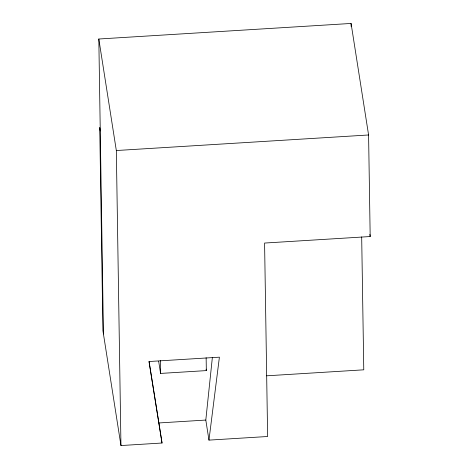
<?xml version="1.0" encoding="UTF-8"?>
<svg xmlns="http://www.w3.org/2000/svg" width="469" height="469" viewBox="0 0 469 469"><rect width="100%" height="100%" fill="white"/><g stroke="black" fill="none" stroke-linecap="round" stroke-linejoin="round"><path stroke-width="0.7" d="M103.45 334.022L98.818 39.009L351.076 23.45L368.587 134.978L370.182 236.54L264.586 243.053L267.629 436.504L208.963 440.121L205.809 420.066L212.375 357.396M208.963 440.121L219.404 357.179L149.007 361.523L162.028 443.017L120.961 445.55L102.922 330.68L99.733 127.556L100.26 130.898M98.818 39.009L116.33 150.531L368.587 134.978M158.663 361.241L160.58 373.424L206.337 370.598L206.131 357.706M266.627 375.81L363.774 369.818L361.687 236.921M149.072 361.523L158.88 422.956L205.809 420.066M369.848 234.389L370.182 236.54M206.114 369.167L206.337 370.598M158.88 422.956L162.028 443.017M351.076 23.45L351.123 26.375M160.375 360.526L160.58 373.424M116.33 150.531L120.961 445.55"/></g></svg>
